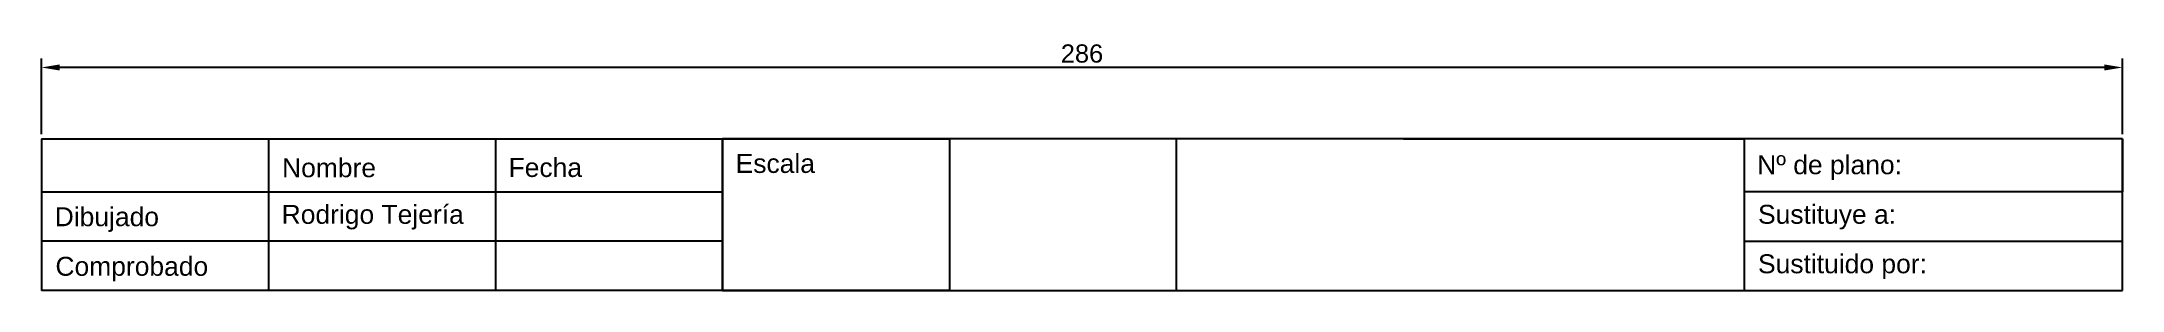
# Model space of a CAD drawing. Header units: millimetres. Extents: x -286 to 0, y 0 to 34.
import ezdxf

# ---------------------------------------------------------------- set-up
doc = ezdxf.new("R2010")
doc.units = ezdxf.units.MM
doc.styles.get("Standard").update_dxf_attribs({"font": 'arial.ttf'})
doc.dimstyles.new('ISO-25', dxfattribs={"dimtxt": 2.5, "dimasz": 2.5, "dimexe": 1.25, "dimexo": 0.625, "dimtad": 1, "dimtxsty": 'Standard', "dimcen": 2.5, "dimadec": 0, "dimazin": 0, "dimtfac": 1, "dimtmove": 0, "dimatfit": 3, "dimfxl": 1, "dimarcsym": 0})

# ---------------------------------------------------------------- blocks, each defined once
blk = doc.blocks.new('*D2')
at = {"color": 0, "lineweight": -2, "transparency": 16777216}
for p, q in [((-286, 21.43), (-286, 31.85)), ((0, 21.43), (0, 31.85)), ((-2.5, 30.6), (-283.5, 30.6))]:
    blk.add_line(p, q, dxfattribs=at)
at = {"color": 0, "transparency": 16777216}
for points in [[(-283.5, 31.02), (-283.5, 30.18), (-286, 30.6)], [(-2.5, 31.02), (-2.5, 30.18), (0, 30.6)]]:
    blk.add_solid(points, dxfattribs=at)
at = {"layer": 'Defpoints', "color": 0, "transparency": 16777216}
for p in [(-286, 30.6), (-286, 20.8), (0, 20.8)]:
    blk.add_point(p, dxfattribs=at)
at = {"color": 0, "transparency": 16777216, "insert": (-143, 32.5), "char_height": 2.5, "attachment_point": 5}
blk.add_mtext('286', dxfattribs=at)

msp = doc.modelspace()

# ---------------------------------------------------------------- linework, layer by layer
for p, q in [((-286, 20.8), (-254.8, 20.8)), ((-286, 20.8), (-286, 13.52)), ((-254.8, 20.8), (-254.8, 0)), ((-254.8, 20.8), (-223.6, 20.8)), ((-223.6, 20.8), (-192.4, 20.8)), ((-223.6, 20.8), (-223.6, 0)), ((-192.4, 20.8), (-192.4, 0)), ((0, 20.8), (-192.4, 20.8)), ((-192.4, 20.8), (-192.4, 0)), ((-192.4, 20.8), (-161.2, 20.8)), ((-192.4, 0), (-192.4, 20.8)), ((-161.2, 20.8), (-161.2, 0)), ((-161.2, 20.8), (-161.2, 0)), ((-130, 0), (-130, 20.8)), ((-98.8, 20.8), (-52, 20.8)), ((-52, 20.8), (-52, 0)), ((0, 0), (0, 20.8)), ((0, 20.8), (0, 13.52)), ((-286, 13.52), (-192.4, 13.52)), ((-286, 13.52), (-286, 0)), ((-192.4, 13.52), (-192.4, 6.76)), ((0, 13.52), (-52, 13.52)), ((-52, 13.52), (-52, 6.76)), ((-192.4, 6.76), (-286, 6.76)), ((-52, 6.76), (0, 6.76)), ((-192.4, 0), (-286, 0)), ((-192.4, 0), (0, 0)), ((-161.2, 0), (-192.4, 0)), ((-161.2, 0), (-130, 0)), ((-98.8, 0), (-62.4, 0))]:
    msp.add_line(p, q)

# ---------------------------------------------------------------- texts
for s, p in [('Nombre', (-252.952, 15.53)), ('Fecha', (-221.817, 15.566)), ('Escala', (-190.605, 16.12)), ('Nº de plano:', (-50.197, 15.942)), ('Dibujado', (-284.2, 8.806)), ('Rodrigo Tejería', (-253.006, 9.132)), ('Sustituye a:', (-50.083, 9.139)), ('Comprobado', (-284.1, 2.002)), ('Sustituido por:', (-50.083, 2.345))]:
    msp.add_text(s, height=2.6).set_placement(p)

# ---------------------------------------------------------------- dimensions: what is measured, and where the dimension line sits
dim = msp.add_linear_dim(base=(-286, 30.6), p1=(0, 20.8), p2=(-286, 20.8), dimstyle='ISO-25')
dim.commit()
dim.dimension.update_dxf_attribs({"geometry": '*D2', "text_midpoint": (-143, 32.502)})

doc.saveas('drawing.dxf')
